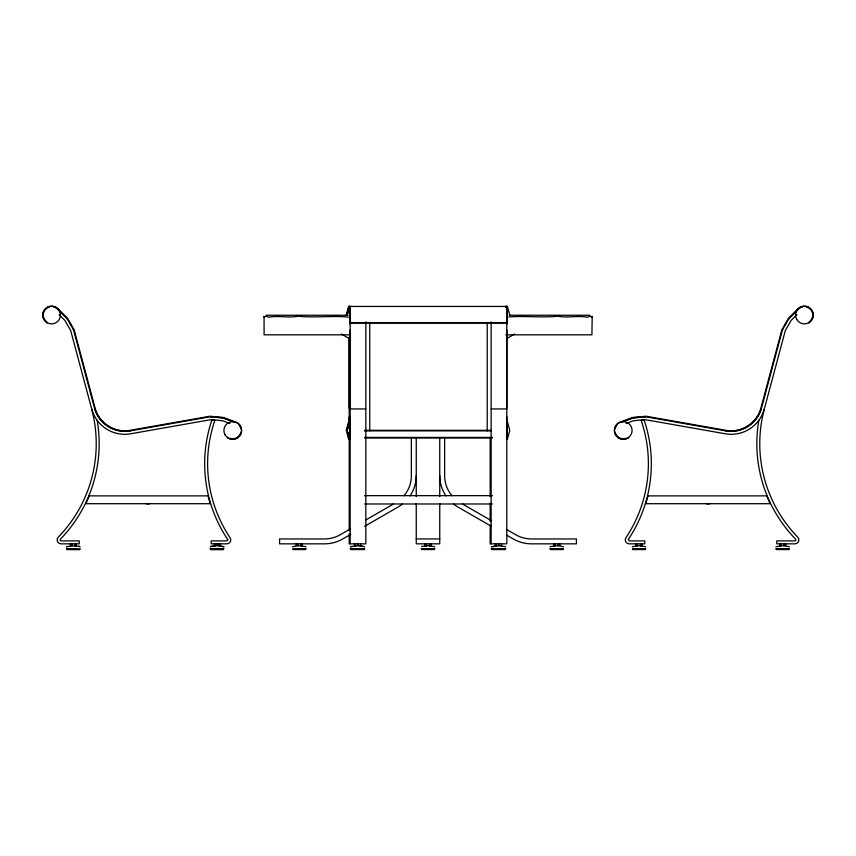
<?xml version="1.0" encoding="UTF-8"?>
<svg xmlns="http://www.w3.org/2000/svg" width="856" height="856" viewBox="0 0 856 856"><rect width="100%" height="100%" fill="white"/><g stroke="black" fill="none" stroke-linecap="round" stroke-linejoin="round"><path stroke-width="1.28" d="M349.195 421.955L349.195 416.851M349.195 408.141L349.195 338.024M350.168 416.851L350.168 431.274M350.168 408.141L350.168 330.084M506.805 416.851L506.805 431.274M506.805 408.141L506.805 330.084M346.252 315.04L348.542 306.502M346.744 315.04L348.702 307.721M347.236 315.04L349.526 306.502M348.542 421.88L346.252 430.429L348.542 438.968M346.744 430.429L348.702 423.099M349.526 421.88L347.236 430.429L349.526 438.968M507.458 438.968L509.748 430.429L507.458 421.88M621.392 422.029L632.295 418.06A5.393 5.393 0 0 1 633.665 417.76L644.771 416.786A5.382 5.382 0 0 1 646.173 416.851L725.781 430.889C741.424 433.329 757.089 423.356 761.487 408.141L782.416 330.041A5.393 5.393 0 0 1 782.94 328.779M758.823 420.403A137.056 137.056 0 0 0 795.673 539.248L795.759 540.51L794.978 540.906L776.767 540.906L776.767 543.838L794.978 543.838A3.916 3.916 0 0 0 797.781 537.194A134.125 134.125 0 0 1 764.344 408.933L785.241 330.844A2.461 2.461 0 0 1 785.487 330.245L791.051 320.593A2.504 2.504 0 0 1 791.233 320.326L796.893 314.655M505.81 334.824L591.913 334.824L592.213 316.228M227.643 437.427L227.439 437.983L229.676 438.796A8.902 8.902 0 0 0 241.092 433.468A8.902 8.902 0 0 0 235.764 422.051L223.074 417.439A1.766 1.766 0 0 0 222.624 417.332L210.202 416.251A1.766 1.766 0 0 0 209.752 416.262L130.112 430.311A30.741 30.741 0 0 1 95.08 407.98L74.162 329.881A1.755 1.755 0 0 0 73.98 329.464L67.752 318.657A1.766 1.766 0 0 0 67.463 318.304L57.908 308.749A8.902 8.902 0 0 0 45.315 308.749A8.902 8.902 0 0 0 45.315 321.342L46.994 323.022L47.412 322.616L45.732 320.925A8.325 8.325 0 0 1 43.57 317.202M234.03 422.051L234.234 421.484M782.534 329.753L788.761 318.956M66.64 546.77L70.117 546.149M66.704 546.877L67.463 546.385M210.319 546.77L215.124 545.818M292.538 546.77L295.951 546.042M350.297 546.77L356.021 545.925M351.281 546.77L352.041 546.288M421.634 546.406L426.063 545.925M491.28 546.77L496.02 545.925M492.254 546.77L496.994 545.925M550.012 546.77L554.763 545.925M797.599 309.797L789.243 318.154A3.895 3.895 0 0 0 788.9 318.539A5.329 5.329 0 0 0 788.515 319.127M788.954 318.71L798.509 309.166A8.325 8.325 0 0 1 802.233 307.004M632.231 546.77L636.971 545.925M775.921 546.77L780.661 545.925M506.517 338.709L514.606 334.033M350.639 528.751L340.239 534.754A31.33 31.33 0 0 1 324.574 538.948L279.57 538.948L279.57 543.838L324.574 543.838A36.22 36.22 0 0 0 342.689 538.991L350.778 534.326M365.662 520.074L393.385 504.066M364.635 526.322L398.136 506.977A36.22 36.22 0 0 0 402.32 504.152M350.19 334.824L264.087 334.824L264.087 317.202L266.034 316.228L268.559 317.202C278.35 315.479 288.408 318.004 298.412 316.228C315.051 317.94 331.743 315.532 348.435 317.095M620.429 422.607L633.13 417.985M626.025 423.463L633.29 420.82A2.461 2.461 0 0 1 633.922 420.681L645.028 419.708A2.45 2.45 0 0 1 645.659 419.74L725.278 433.778A34.261 34.261 0 0 0 764.322 408.901M210.683 546.406L215.059 545.925M73.06 328.779A5.393 5.393 0 0 1 73.595 330.084L94.513 408.141C98.911 423.356 114.576 433.329 130.219 430.889L209.848 416.84A5.382 5.382 0 0 1 211.229 416.786L222.335 417.76A5.393 5.393 0 0 1 223.705 418.06L234.608 422.029M633.429 417.921L645.852 416.829M508.839 316.988C525.103 315.65 541.377 317.886 557.588 316.228C567.592 318.004 577.65 315.479 587.441 317.202L589.966 316.228L591.913 317.202M211.111 548.685L210.191 548.685L211.175 548.578M350.168 548.685L364.859 548.675L363.939 548.685M433.981 548.685L434.901 548.675L431.424 548.675M493.045 548.675L491.141 548.685L505.832 548.675M349.195 306.437L506.805 306.437M266.045 315.243L348.007 315.243M509.309 315.243L589.955 315.243M350.168 322.616L506.805 322.616M350.168 323.022L506.805 323.022M350.168 408.933L365.833 408.933M491.141 408.933L506.805 408.933M364.528 430.311L491.141 430.311M364.528 430.889L491.141 430.889M364.774 437.427L492.211 437.427M364.774 437.983L492.211 437.983M364.581 495.656L492.403 495.656M364.581 503.981L492.403 503.981M416.251 538.948L439.749 538.948M214.535 545.7L219.682 545.7L219.682 543.742L214.535 543.742L214.471 545.796M73.423 548.792L80.271 548.782M210.255 548.578L223.962 548.578M299.258 548.685L306.116 548.675M76.601 548.782L66.511 548.675L67.421 548.685M302.446 548.675L292.902 548.675M431.178 548.675L421.152 548.675M559.92 548.675L549.884 548.675M560.166 548.675L563.59 548.675M642.139 548.675L632.595 548.675M645.809 548.675L638.951 548.685M785.819 548.675L775.782 548.675M789.489 548.675L782.641 548.685M210.619 549.466L223.598 549.466M66.875 549.563L79.908 549.67M210.555 549.563L223.534 549.563M292.773 549.563L305.742 549.563M350.532 549.563L364.485 549.563M421.516 549.563L434.538 549.563M491.515 549.563L505.468 549.563M550.248 549.563L563.227 549.563M632.466 549.563L645.445 549.563M776.157 549.563L789.125 549.563M66.575 548.782L67.485 548.792M210.148 416.829L222.571 417.921M785.947 546.042L789.36 546.77M640.941 545.925L645.681 546.77M560.049 546.042L563.462 546.77M500.963 545.925L505.703 546.77M429.98 545.925L434.773 546.77M359.98 545.925L364.72 546.77M360.333 546.042L363.383 546.406M301.237 545.925L305.988 546.77M219.083 545.818L223.833 546.674M219.029 545.925L223.769 546.77M75.339 545.925L79.383 546.385M79.319 546.288L80.143 546.877M222.87 417.985L235.571 422.607M229.975 423.463L222.71 420.82A2.461 2.461 0 0 0 222.079 420.681L210.972 419.708A2.45 2.45 0 0 0 210.341 419.74L130.722 433.778A34.261 34.261 0 0 1 91.678 408.901L70.759 330.844A2.461 2.461 0 0 0 70.513 330.245L64.949 320.593A2.504 2.504 0 0 0 64.767 320.326L59.107 314.655M341.394 334.033L350.639 339.372M462.615 504.066L491.494 520.748M506.517 529.415L515.761 534.754A31.33 31.33 0 0 0 531.426 538.948L576.43 538.948L576.43 543.838L531.426 543.838A36.22 36.22 0 0 1 513.311 538.991L506.378 534.989M491.365 526.322L457.864 506.977A36.22 36.22 0 0 1 453.68 504.152M58.401 309.797L66.757 318.154A3.895 3.895 0 0 1 67.1 318.539A5.329 5.329 0 0 1 67.485 319.127M67.046 318.71L57.491 309.166A8.325 8.325 0 0 0 53.768 307.004M67.239 318.956L73.466 329.753M628.358 437.427L628.561 437.983L626.325 438.796A8.902 8.902 0 0 1 614.908 433.468A8.902 8.902 0 0 1 620.236 422.051L632.926 417.439A1.766 1.766 0 0 1 633.376 417.332L645.798 416.251A1.766 1.766 0 0 1 646.259 416.273L725.888 430.311A30.741 30.741 0 0 0 760.92 407.98L781.838 329.881A1.755 1.755 0 0 1 782.02 329.464L788.248 318.657A1.766 1.766 0 0 1 788.537 318.293L798.092 308.749A8.902 8.902 0 0 1 810.686 308.749A8.902 8.902 0 0 1 810.686 321.342L809.006 323.022L808.588 322.616L810.268 320.925A8.325 8.325 0 0 0 812.43 317.202M621.766 421.484L621.97 422.051M263.787 316.228L264.087 317.202M507.458 306.502L509.748 315.04M785.605 543.838L785.605 545.796L779.677 545.796L779.677 543.838M784.128 543.838L784.128 545.796M781.154 543.838L781.154 545.796M641.925 543.838L641.925 545.796L635.987 545.796L635.987 543.838M640.438 543.838L640.438 545.796M637.474 543.838L637.474 545.796M559.706 543.838L559.706 545.796L553.768 545.796L553.768 543.838M558.219 543.838L558.219 545.796M555.255 543.838L555.255 545.796M507.298 306.234L507.298 323.857M507.298 421.612L507.298 439.235M506.805 306.234L506.805 543.838L490.167 543.838L490.167 525.07M506.324 306.234L506.324 307.411M505.832 306.234L505.832 307.411M501.552 543.838L501.552 545.796L496.405 545.796L496.405 543.838M498.973 543.838L498.973 545.796M495.431 543.838L495.431 545.796M491.141 321.803L491.141 543.838M490.167 438.069L490.167 496.673M490.167 503.242L490.167 521.272M487.225 322.552L487.225 430.889M444.639 438.679L444.639 475.604A31.33 31.33 0 0 0 451.968 495.742M439.749 438.679L439.749 496.469M439.749 503.51L439.749 543.838L416.251 543.838L416.251 503.51M430.964 543.838L430.964 545.796L425.036 545.796L425.036 543.838M430.622 543.838L430.622 545.796M429.487 543.838L429.487 545.796M426.513 543.838L426.513 545.796M425.475 543.838L425.475 545.796M416.251 438.679L416.251 496.469M411.362 438.679L411.362 475.604A31.33 31.33 0 0 1 404.032 495.742M369.749 322.552L369.749 430.889M365.833 321.803L365.833 543.838L349.195 543.838L349.195 533.951M360.569 543.838L360.569 545.796L355.433 545.796L355.433 543.838M358.001 543.838L358.001 545.796M354.448 543.838L354.448 545.796M350.168 306.234L350.168 543.838M349.676 306.234L349.676 323.857M349.676 421.612L349.676 439.235M349.195 306.234L349.195 309.562M349.195 337.457L349.195 424.94M349.195 435.907L349.195 530.816M348.702 306.234L348.702 312.847M348.702 421.612L348.702 428.225M348.702 432.633L348.702 439.235M302.232 543.838L302.232 545.796L296.294 545.796L296.294 543.838M300.745 543.838L300.745 545.796M297.781 543.838L297.781 545.796M219.618 543.838L219.618 545.796M217.103 543.742L217.103 545.7M76.323 543.838L76.387 545.903L70.459 545.903L70.395 543.838M74.911 543.945L74.911 545.903M71.936 543.945L71.936 545.903M130.219 430.889A31.33 31.33 0 0 1 94.513 408.141M761.487 408.141A31.33 31.33 0 0 1 725.781 430.889M240.547 433.275A8.325 8.325 0 0 1 234.169 438.625M231.997 438.711A8.325 8.325 0 0 1 229.879 438.24M239.102 425.079A8.325 8.325 0 0 1 240.664 427.947M43.57 312.889A8.325 8.325 0 0 1 49.455 307.004M626.121 438.24A8.325 8.325 0 0 1 624.003 438.711M621.831 438.625A8.325 8.325 0 0 1 615.453 433.275M615.336 427.947A8.325 8.325 0 0 1 616.898 425.079M806.545 307.004A8.325 8.325 0 0 1 812.43 312.889M445.955 495.881A36.22 36.22 0 0 1 439.749 475.604M416.251 475.604A36.22 36.22 0 0 1 410.045 495.881M149.907 503.424A4.162 4.162 0 0 1 145.745 503.424M710.255 503.424A4.162 4.162 0 0 1 706.093 503.424M91.656 408.933A134.125 134.125 0 0 1 58.219 537.194A3.916 3.916 0 0 0 61.022 543.838L79.234 543.838L79.234 540.906L61.022 540.906L60.241 540.51L60.327 539.248A137.056 137.056 0 0 0 97.177 420.403M227.803 539.772L226.829 540.906L211.175 540.906L211.175 543.838L226.829 543.838A3.916 3.916 0 0 0 230.093 537.75A133.14 133.14 0 0 1 214.899 420.275L211.903 419.975A136.083 136.083 0 0 0 227.643 539.387L227.803 539.772M647.981 495.87L645.831 503.703L770.154 503.703L766.634 495.87L647.981 495.87M628.358 539.387L629.171 540.906L644.825 540.906L644.825 543.838L629.171 543.838A3.916 3.916 0 0 1 625.907 537.75A133.14 133.14 0 0 0 641.101 420.275L644.108 419.975A136.083 136.083 0 0 1 628.358 539.387M89.366 495.87L85.846 503.703L210.169 503.703L208.019 495.87L89.366 495.87M225.096 434.827A8.806 8.806 0 0 0 240.354 434.827A8.806 8.806 0 0 0 232.725 421.612A8.806 8.806 0 0 0 225.096 434.827M43.977 319.449A8.806 8.806 0 0 0 59.246 319.449A8.806 8.806 0 0 0 51.606 306.234A8.806 8.806 0 0 0 43.977 319.449M615.646 434.827A8.806 8.806 0 0 0 630.904 434.827A8.806 8.806 0 0 0 623.275 421.612A8.806 8.806 0 0 0 615.646 434.827M796.754 319.449A8.806 8.806 0 0 0 812.023 319.449A8.806 8.806 0 0 0 804.394 306.234A8.806 8.806 0 0 0 796.754 319.449"/></g></svg>
